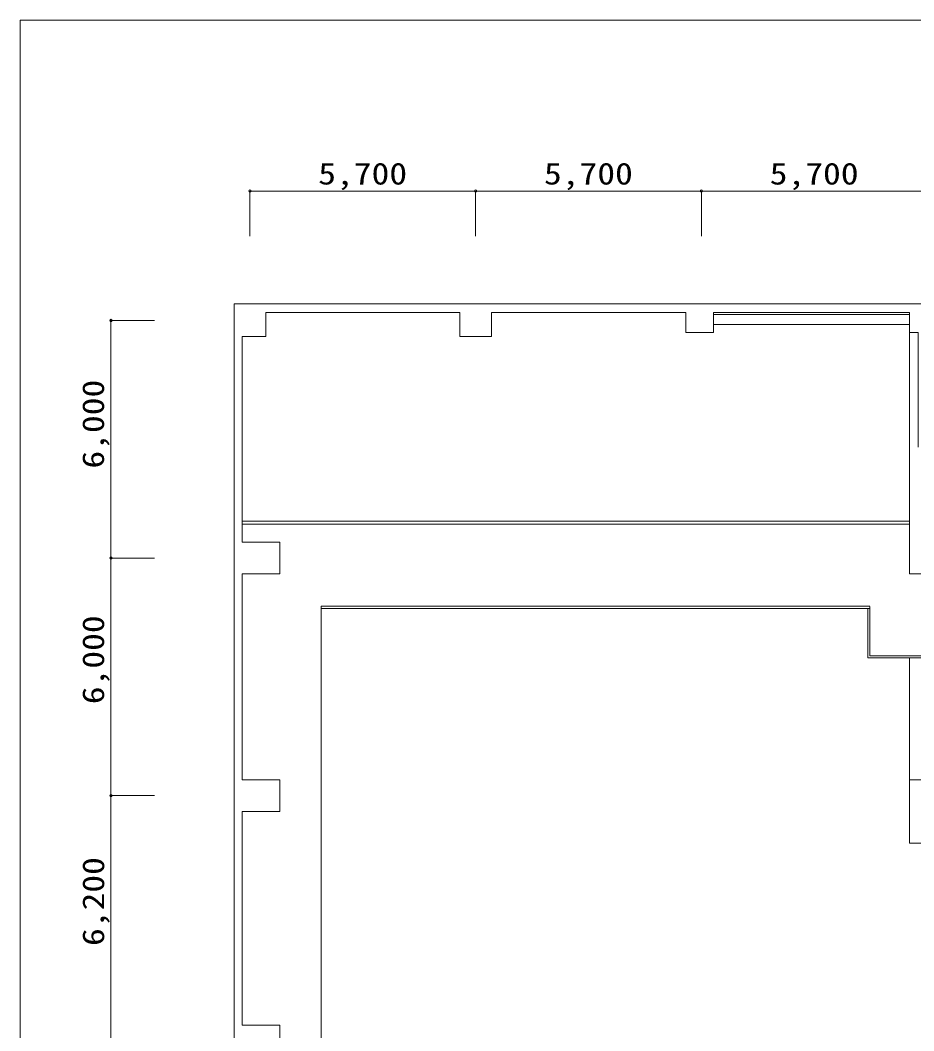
# Model space of a CAD drawing. Units: millimetres, scale not verified. Extents: x -45037 to 38963, y -31304 to 27496.
# Drawn here: x -45037 to -22474, y 1970 to 27496 of the extents above; entities that cross this region are included whole.
import ezdxf
from ezdxf.enums import TextEntityAlignment as Align

# ---------------------------------------------------------------- set-up
doc = ezdxf.new("R2010")
doc.units = ezdxf.units.MM
doc.header["$LTSCALE"] = 300
doc.linetypes.add('CHAIN2', pattern=[12, 9, -1, 1, -1])
for name, color, linetype, lineweight in [('1-0_155', 7, 'Continuous', 9), ('1-1_194', 4, 'Continuous', 9), ('F-0', 7, 'Continuous', 9)]:
    doc.layers.add(name, color=color, linetype=linetype, lineweight=lineweight)
doc.styles.add('ＭＳ ゴシック', font='')
doc.styles.get('ＭＳ ゴシック').set_extended_font_data('MS Gothic')

msp = doc.modelspace()

# ---------------------------------------------------------------- linework, layer by layer
at = {"layer": '1-0_155'}
for p, q in [((-39634.1, 20330.7), (-28234.1, 20330.7)), ((-39634.1, -23089.3), (-39634.1, 20330.7)), ((-13239.1, 20330.7), (-28234.1, 20330.7)), ((-38834.1, 20110.7), (-38834.1, 19510.7)), ((-38834.1, 20110.7), (-33934.1, 20110.7)), ((-38833.4, 20111), (-38410.3, 20111)), ((-33934.1, 19510.7), (-33934.1, 20110.7)), ((-33134.1, 20110.7), (-28234.1, 20110.7)), ((-27534.1, 20060.7), (-22584.1, 20060.7)), ((-22584.1, 20110.7), (-22584.1, 13510.7)), ((-27534.1, 19810.5), (-22584.1, 19810.6)), ((-39434.1, 19510.7), (-38834.1, 19510.7)), ((-39434.1, 19510.7), (-39434.1, 14310.7)), ((-39434.1, 14839.4), (-22584.1, 14839.4)), ((-39434.1, 14764.4), (-22584.1, 14764.4)), ((-39434.1, 14310.7), (-38484.1, 14310.7)), ((-38484.1, 14310.7), (-38484.1, 13510.7)), ((-22584.1, 13510.7), (-20564, 13510.7)), ((-37434.1, 12698.4), (-37434.1, -15477)), ((-23584.1, 12698.4), (-37434.1, 12698.4)), ((-23584.1, 12639.4), (-37434.1, 12639.4)), ((-23584.1, 11439.4), (-23584.1, 12689.4)), ((-22054.1, 11439.4), (-23584.1, 11439.4)), ((-22584.1, 6710.7), (-22584.1, 11389.4)), ((-22054.1, 8310.7), (-22584.1, 8310.7)), ((-39434.1, 7510.7), (-39434.1, 2110.7)), ((-39434.1, 7510.7), (-38484.1, 7510.7))]:
    msp.add_line(p, q, dxfattribs=at)
for points in [[(-33934.1, 19510.7), (-33134.1, 19510.7), (-33134.1, 20110.7)], [(-28234.1, 20110.7), (-28234.1, 19610.7), (-27534.1, 19610.7), (-27534.1, 20110.7), (-22584.1, 20110.7)], [(-22364.1, 16710.7), (-22364.1, 19610.7), (-22584.1, 19610.7)], [(-39434.1, 8310.7), (-39434.1, 13510.7), (-38484.1, 13510.7)], [(-22054.1, 11389.4), (-23634.1, 11389.4), (-23634.1, 12639.4)], [(-39434.1, 8310.7), (-38484.1, 8310.7), (-38484.1, 7510.7)], [(-21668.1, 7093), (-22184.1, 6710.7), (-22584.1, 6710.7)], [(-38484.1, 1310.7), (-38484.1, 2110.7), (-39434.1, 2110.7)]]:
    msp.add_lwpolyline(points, dxfattribs=at)
at = {"layer": '1-1_194', "linetype": 'CHAIN2'}
for p, q in [((-39237.2, 23180.7), (-39237.2, 22038.5)), ((-33537.2, 23180.7), (-33537.2, 22038.5)), ((-27837.2, 23180.7), (-27837.2, 22038.5)), ((-42747.2, 19910.7), (-41643.4, 19910.7)), ((-42747.2, 13910.7), (-41643.4, 13910.7)), ((-41643.4, 7910.7), (-42747.2, 7910.7))]:
    msp.add_line(p, q, dxfattribs=at)
at = {"layer": '1-1_194'}
for p, q in [((-33537.2, 23180.7), (-39237.2, 23180.7)), ((-27837.2, 23180.7), (-33537.2, 23180.7)), ((-22137.2, 23180.7), (-27837.2, 23180.7)), ((-42747.2, -22689.3), (-42747.2, 19910.7))]:
    msp.add_line(p, q, dxfattribs=at)
for centre in [(-39237.2, 23180.7), (-33537.2, 23180.7), (-27837.2, 23180.7), (-42747.2, 19910.7), (-42747.2, 13910.7), (-42747.2, 7910.7)]:
    msp.add_circle(centre, 30, dxfattribs=at)
at = {"layer": 'F-0'}
msp.add_lwpolyline([(38962.6, 27496.1), (-45037.4, 27496.1), (-45037.4, -31303.9)], dxfattribs=at)

# ---------------------------------------------------------------- texts
at = {"layer": '1-1_194', "style": 'ＭＳ ゴシック', "width": 1.2}
for p in [(-37512.2, 23180.7), (-31812.2, 23180.7), (-26112.2, 23180.7)]:
    msp.add_text('5,700', height=549.9, dxfattribs=at).set_placement(p, align=Align.BOTTOM_LEFT)
for s, p in [('6,000', (-42756.1, 16171.2)), ('6,000', (-42754.1, 10219)), ('6,200', (-42752.7, 4112.2))]:
    msp.add_text(s, height=549.9, rotation=90, dxfattribs=at).set_placement(p, align=Align.BOTTOM_LEFT)

doc.saveas('drawing.dxf')
